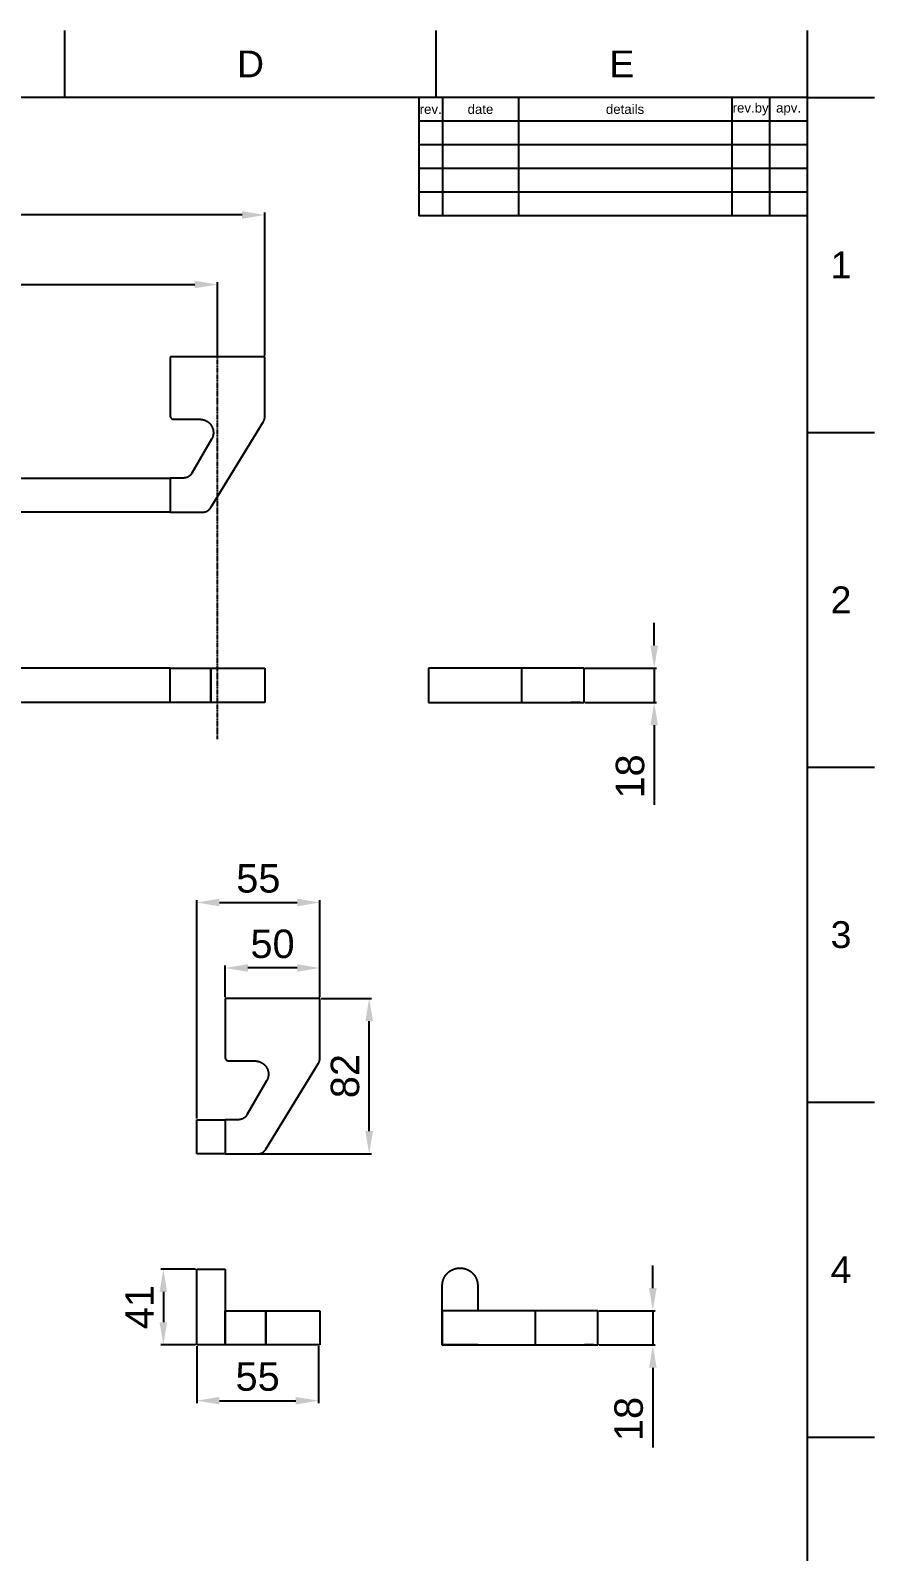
# Model space of a CAD drawing. Header units: millimetres. Extents: x 2164 to 3264, y 1200 to 2685.
# Drawn here: x 2819 to 3264, y 1882 to 2685 of the extents above; entities that cross this region are included whole.
import ezdxf

# ---------------------------------------------------------------- set-up
doc = ezdxf.new("R2010")
doc.units = ezdxf.units.MM
doc.linetypes.add('CENTER', pattern=[0.6, 0.375, -0.075, 0.075, -0.075])
for name, color, linetype in [('CEN2', 1, 'Continuous'), ('DIM2', 3, 'Continuous'), ('form22', 7, 'Continuous'), ('main', 7, 'Continuous')]:
    doc.layers.add(name, color=color, linetype=linetype)
doc.styles.add('Arial Regular', font='arial.ttf')
doc.styles.get("Standard").update_dxf_attribs({"font": 'arial.ttf'})
doc.dimstyles.new('ISO-25', dxfattribs={"dimtxt": 2.5, "dimasz": 2.5, "dimexe": 1.25, "dimexo": 0.625, "dimtad": 1, "dimtxsty": 'Standard', "dimcen": 2.5, "dimadec": 0, "dimazin": 0, "dimtfac": 1, "dimtmove": 0, "dimatfit": 3, "dimfxl": 1, "dimarcsym": 0})

# ---------------------------------------------------------------- blocks, each defined once
blk = doc.blocks.new('*D56')
at = {"layer": 'Defpoints', "color": 0, "transparency": 16777216}
for p in [(3110.91, 2348.07), (3110.91, 2330.07), (3147.91, 2330.07)]:
    blk.add_point(p, dxfattribs=at)
at = {"layer": 'DIM2', "color": 0, "lineweight": -2, "transparency": 16777216}
for p, q in [((3147.91, 2360.07), (3147.91, 2372.07)), ((3111.53, 2348.07), (3149.16, 2348.07)), ((3147.91, 2348.07), (3147.91, 2330.07)), ((3111.53, 2330.07), (3149.16, 2330.07)), ((3147.91, 2318.07), (3147.91, 2275.97))]:
    blk.add_line(p, q, dxfattribs=at)
at = {"layer": 'DIM2', "color": 0, "transparency": 16777216}
for points in [[(3145.91, 2360.07), (3149.91, 2360.07), (3147.91, 2348.07)], [(3145.91, 2318.07), (3149.91, 2318.07), (3147.91, 2330.07)]]:
    blk.add_solid(points, dxfattribs=at)
at = {"layer": 'DIM2', "color": 0, "transparency": 16777216, "insert": (3135.25, 2291.02), "char_height": 15, "attachment_point": 5, "rotation": 90}
blk.add_mtext('18', dxfattribs=at)
blk = doc.blocks.new('*D62')
at = {"layer": 'Defpoints', "color": 0, "transparency": 16777216}
for p in [(2917.57, 2550.63), (2367.57, 2512.49), (2917.57, 2512.49)]:
    blk.add_point(p, dxfattribs=at)
at = {"layer": 'DIM2', "color": 0, "lineweight": -2, "transparency": 16777216}
for p, q in [((2367.57, 2513.12), (2367.57, 2551.88)), ((2379.57, 2550.63), (2905.57, 2550.63)), ((2917.57, 2513.12), (2917.57, 2551.88))]:
    blk.add_line(p, q, dxfattribs=at)
at = {"layer": 'DIM2', "color": 0, "transparency": 16777216}
for points in [[(2379.57, 2552.63), (2379.57, 2548.63), (2367.57, 2550.63)], [(2905.57, 2552.63), (2905.57, 2548.63), (2917.57, 2550.63)]]:
    blk.add_solid(points, dxfattribs=at)
at = {"layer": 'DIM2', "color": 0, "transparency": 16777216, "insert": (2642.57, 2563.29), "char_height": 15, "attachment_point": 5}
blk.add_mtext('550', dxfattribs=at)
blk = doc.blocks.new('*D63')
at = {"layer": 'Defpoints', "color": 0, "transparency": 16777216}
for p in [(2342.57, 2587.34), (2342.57, 2512.49), (2942.57, 2512.49)]:
    blk.add_point(p, dxfattribs=at)
at = {"layer": 'DIM2', "color": 0, "lineweight": -2, "transparency": 16777216}
for p, q in [((2342.57, 2513.12), (2342.57, 2588.59)), ((2930.57, 2587.34), (2354.57, 2587.34)), ((2942.57, 2513.12), (2942.57, 2588.59))]:
    blk.add_line(p, q, dxfattribs=at)
at = {"layer": 'DIM2', "color": 0, "transparency": 16777216}
for points in [[(2354.57, 2589.34), (2354.57, 2585.34), (2342.57, 2587.34)], [(2930.57, 2589.34), (2930.57, 2585.34), (2942.57, 2587.34)]]:
    blk.add_solid(points, dxfattribs=at)
at = {"layer": 'DIM2', "color": 0, "transparency": 16777216, "insert": (2642.57, 2599.99), "char_height": 15, "attachment_point": 5}
blk.add_mtext('600', dxfattribs=at)
blk = doc.blocks.new('*D65')
at = {"layer": 'Defpoints', "color": 0, "transparency": 16777216}
for p in [(2921.62, 2189.93), (2921.62, 2173.87), (2971.62, 2173.87)]:
    blk.add_point(p, dxfattribs=at)
at = {"layer": 'DIM2', "color": 0, "lineweight": -2, "transparency": 16777216}
for p, q in [((2921.62, 2174.49), (2921.62, 2191.18)), ((2959.62, 2189.93), (2933.62, 2189.93)), ((2971.62, 2174.49), (2971.62, 2191.18))]:
    blk.add_line(p, q, dxfattribs=at)
at = {"layer": 'DIM2', "color": 0, "transparency": 16777216}
for points in [[(2933.62, 2191.93), (2933.62, 2187.93), (2921.62, 2189.93)], [(2959.62, 2191.93), (2959.62, 2187.93), (2971.62, 2189.93)]]:
    blk.add_solid(points, dxfattribs=at)
at = {"layer": 'DIM2', "color": 0, "transparency": 16777216, "insert": (2946.62, 2202.58), "char_height": 15, "attachment_point": 5}
blk.add_mtext('50', dxfattribs=at)
blk = doc.blocks.new('*D66')
at = {"layer": 'Defpoints', "color": 0, "transparency": 16777216}
for p in [(2971.62, 2224.49), (2971.62, 2173.87), (2906.62, 2109.87)]:
    blk.add_point(p, dxfattribs=at)
at = {"layer": 'DIM2', "color": 0, "lineweight": -2, "transparency": 16777216}
for p, q in [((2906.62, 2110.49), (2906.62, 2225.74)), ((2918.62, 2224.49), (2959.62, 2224.49)), ((2971.62, 2174.49), (2971.62, 2225.74))]:
    blk.add_line(p, q, dxfattribs=at)
at = {"layer": 'DIM2', "color": 0, "transparency": 16777216}
for points in [[(2918.62, 2226.49), (2918.62, 2222.49), (2906.62, 2224.49)], [(2959.62, 2226.49), (2959.62, 2222.49), (2971.62, 2224.49)]]:
    blk.add_solid(points, dxfattribs=at)
at = {"layer": 'DIM2', "color": 0, "transparency": 16777216, "insert": (2939.12, 2237.12), "char_height": 15, "attachment_point": 5}
blk.add_mtext('55', dxfattribs=at)
blk = doc.blocks.new('*D67')
at = {"layer": 'Defpoints', "color": 0, "transparency": 16777216}
for p in [(2971.62, 2173.87), (2997.57, 2173.87), (2938.82, 2091.87)]:
    blk.add_point(p, dxfattribs=at)
at = {"layer": 'DIM2', "color": 0, "lineweight": -2, "transparency": 16777216}
for p, q in [((2972.24, 2173.87), (2998.82, 2173.87)), ((2997.57, 2103.87), (2997.57, 2161.87)), ((2939.44, 2091.87), (2998.82, 2091.87))]:
    blk.add_line(p, q, dxfattribs=at)
at = {"layer": 'DIM2', "color": 0, "transparency": 16777216}
for points in [[(2995.57, 2161.87), (2999.57, 2161.87), (2997.57, 2173.87)], [(2995.57, 2103.87), (2999.57, 2103.87), (2997.57, 2091.87)]]:
    blk.add_solid(points, dxfattribs=at)
at = {"layer": 'DIM2', "color": 0, "transparency": 16777216, "insert": (2984.91, 2132.87), "char_height": 15, "attachment_point": 5, "rotation": 90}
blk.add_mtext('82', dxfattribs=at)
blk = doc.blocks.new('*D68')
at = {"layer": 'Defpoints', "color": 0, "transparency": 16777216}
for p in [(2906.62, 2030.99), (2889.02, 1990.99), (2906.62, 1990.99)]:
    blk.add_point(p, dxfattribs=at)
at = {"layer": 'DIM2', "color": 0, "lineweight": -2, "transparency": 16777216}
for p, q in [((2905.99, 2030.99), (2887.77, 2030.99)), ((2889.02, 2018.99), (2889.02, 2002.99)), ((2905.99, 1990.99), (2887.77, 1990.99))]:
    blk.add_line(p, q, dxfattribs=at)
at = {"layer": 'DIM2', "color": 0, "transparency": 16777216}
for points in [[(2887.02, 2018.99), (2891.02, 2018.99), (2889.02, 2030.99)], [(2887.02, 2002.99), (2891.02, 2002.99), (2889.02, 1990.99)]]:
    blk.add_solid(points, dxfattribs=at)
at = {"layer": 'DIM2', "color": 0, "transparency": 16777216, "insert": (2876.49, 2010.99), "char_height": 15, "attachment_point": 5, "rotation": 90}
blk.add_mtext('41', dxfattribs=at)
blk = doc.blocks.new('*D69')
at = {"layer": 'Defpoints', "color": 0, "transparency": 16777216}
for p in [(2906.62, 1990.99), (2970.88, 1990.99), (2970.88, 1961.58)]:
    blk.add_point(p, dxfattribs=at)
at = {"layer": 'DIM2', "color": 0, "lineweight": -2, "transparency": 16777216}
for p, q in [((2906.62, 1990.37), (2906.62, 1960.33)), ((2970.88, 1990.37), (2970.88, 1960.33)), ((2918.62, 1961.58), (2958.88, 1961.58))]:
    blk.add_line(p, q, dxfattribs=at)
at = {"layer": 'DIM2', "color": 0, "transparency": 16777216}
for points in [[(2918.62, 1963.58), (2918.62, 1959.58), (2906.62, 1961.58)], [(2958.88, 1963.58), (2958.88, 1959.58), (2970.88, 1961.58)]]:
    blk.add_solid(points, dxfattribs=at)
at = {"layer": 'DIM2', "color": 0, "transparency": 16777216, "insert": (2938.75, 1974.21), "char_height": 15, "attachment_point": 5}
blk.add_mtext('55', dxfattribs=at)
blk = doc.blocks.new('*D70')
at = {"layer": 'Defpoints', "color": 0, "transparency": 16777216}
for p in [(3118.14, 2008.97), (3118.14, 1990.97), (3147.18, 1990.97)]:
    blk.add_point(p, dxfattribs=at)
at = {"layer": 'DIM2', "color": 0, "lineweight": -2, "transparency": 16777216}
for p, q in [((3147.18, 2020.97), (3147.18, 2032.97)), ((3118.77, 2008.97), (3148.43, 2008.97)), ((3147.18, 2008.97), (3147.18, 1990.97)), ((3118.77, 1990.97), (3148.43, 1990.97)), ((3147.18, 1978.97), (3147.18, 1936.87))]:
    blk.add_line(p, q, dxfattribs=at)
at = {"layer": 'DIM2', "color": 0, "transparency": 16777216}
for points in [[(3145.18, 2020.97), (3149.18, 2020.97), (3147.18, 2008.97)], [(3145.18, 1978.97), (3149.18, 1978.97), (3147.18, 1990.97)]]:
    blk.add_solid(points, dxfattribs=at)
at = {"layer": 'DIM2', "color": 0, "transparency": 16777216, "insert": (3134.52, 1951.92), "char_height": 15, "attachment_point": 5, "rotation": 90}
blk.add_mtext('18', dxfattribs=at)

msp = doc.modelspace()

# ---------------------------------------------------------------- linework, layer by layer
at = {"layer": 'CEN2', "linetype": 'CENTER'}
msp.add_line((2917.57, 2310.76), (2917.57, 2520.14), dxfattribs=at)
at = {"layer": 'form22'}
for p, q in [((2837.06, 2649.37), (2837.06, 2684.72)), ((3032.92, 2649.37), (3032.92, 2684.72)), ((3228.78, 2649.37), (3228.78, 2684.72)), ((3228.78, 2649.37), (2249.48, 2649.37)), ((3023.78, 2649.37), (3023.78, 2586.87)), ((3036.28, 2649.37), (3036.28, 2586.87)), ((3076.28, 2649.37), (3076.28, 2586.87)), ((3188.78, 2649.37), (3188.78, 2586.87)), ((3208.78, 2649.37), (3208.78, 2586.87)), ((3228.78, 1235.22), (3228.78, 2649.37)), ((3228.78, 2649.37), (3264.13, 2649.37)), ((3228.78, 2636.87), (3023.78, 2636.87)), ((3228.78, 2624.37), (3023.78, 2624.37)), ((3228.78, 2611.87), (3023.78, 2611.87)), ((3228.78, 2599.37), (3023.78, 2599.37)), ((3228.78, 2586.87), (3023.78, 2586.87)), ((3228.78, 2472.6), (3264.13, 2472.6)), ((3228.78, 2295.83), (3264.13, 2295.83)), ((3228.78, 2119.06), (3264.13, 2119.06)), ((3228.78, 1942.29), (3264.13, 1942.29))]:
    msp.add_line(p, q, dxfattribs=at)
at = {"layer": 'main'}
for p, q in [((2942.57, 2512.49), (2892.57, 2512.49)), ((2892.57, 2512.49), (2892.57, 2481.49)), ((2942.57, 2480.9), (2942.57, 2512.49)), ((2892.57, 2481.49), (2892.57, 2481.42)), ((2892.57, 2481.42), (2892.57, 2481.35)), ((2892.57, 2481.35), (2892.58, 2481.28)), ((2892.58, 2481.28), (2892.59, 2481.21)), ((2892.59, 2481.21), (2892.6, 2481.14)), ((2892.6, 2481.14), (2892.61, 2481.08)), ((2892.61, 2481.08), (2892.63, 2481.01)), ((2892.63, 2481.01), (2892.64, 2480.94)), ((2892.64, 2480.94), (2892.66, 2480.87)), ((2892.66, 2480.87), (2892.69, 2480.81)), ((2892.69, 2480.81), (2892.71, 2480.74)), ((2892.71, 2480.74), (2892.74, 2480.68)), ((2892.74, 2480.68), (2892.77, 2480.61)), ((2892.77, 2480.61), (2892.8, 2480.55)), ((2942.55, 2480.56), (2942.56, 2480.73)), ((2942.56, 2480.73), (2942.57, 2480.9)), ((2892.8, 2480.55), (2892.83, 2480.49)), ((2892.83, 2480.49), (2892.87, 2480.43)), ((2892.87, 2480.43), (2892.91, 2480.37)), ((2892.91, 2480.37), (2892.95, 2480.32)), ((2892.95, 2480.32), (2892.99, 2480.26)), ((2892.99, 2480.26), (2893.03, 2480.21)), ((2893.03, 2480.21), (2893.08, 2480.15)), ((2893.08, 2480.15), (2893.13, 2480.1)), ((2893.13, 2480.1), (2893.18, 2480.05)), ((2893.18, 2480.05), (2893.23, 2480)), ((2893.23, 2480), (2893.28, 2479.96)), ((2893.28, 2479.96), (2893.34, 2479.91)), ((2893.34, 2479.91), (2893.39, 2479.87)), ((2893.39, 2479.87), (2893.45, 2479.83)), ((2893.45, 2479.83), (2893.51, 2479.79)), ((2893.51, 2479.79), (2893.57, 2479.76)), ((2893.57, 2479.76), (2893.63, 2479.73)), ((2893.63, 2479.73), (2893.69, 2479.69)), ((2893.69, 2479.69), (2893.75, 2479.66)), ((2893.75, 2479.66), (2893.82, 2479.64)), ((2893.82, 2479.64), (2893.88, 2479.61)), ((2893.88, 2479.61), (2893.95, 2479.59)), ((2893.95, 2479.59), (2894.02, 2479.57)), ((2894.02, 2479.57), (2894.08, 2479.55)), ((2894.08, 2479.55), (2894.15, 2479.53)), ((2894.15, 2479.53), (2894.22, 2479.52)), ((2894.22, 2479.52), (2894.29, 2479.51)), ((2894.29, 2479.51), (2894.36, 2479.5)), ((2894.36, 2479.5), (2894.43, 2479.5)), ((2894.43, 2479.5), (2894.5, 2479.49)), ((2894.5, 2479.49), (2894.57, 2479.49)), ((2894.57, 2479.49), (2908.41, 2479.49)), ((2908.41, 2479.49), (2908.65, 2479.49)), ((2908.65, 2479.49), (2908.89, 2479.47)), ((2908.89, 2479.47), (2909.13, 2479.45)), ((2909.13, 2479.45), (2909.37, 2479.42)), ((2909.37, 2479.42), (2909.6, 2479.39)), ((2909.6, 2479.39), (2909.84, 2479.34)), ((2909.84, 2479.34), (2910.08, 2479.29)), ((2910.08, 2479.29), (2910.31, 2479.23)), ((2910.31, 2479.23), (2910.54, 2479.16)), ((2910.54, 2479.16), (2910.77, 2479.08)), ((2910.77, 2479.08), (2910.99, 2479)), ((2910.99, 2479), (2911.21, 2478.9)), ((2911.21, 2478.9), (2911.43, 2478.8)), ((2911.43, 2478.8), (2911.65, 2478.7)), ((2911.65, 2478.7), (2911.86, 2478.58)), ((2911.86, 2478.58), (2912.07, 2478.46)), ((2912.07, 2478.46), (2912.27, 2478.33)), ((2912.27, 2478.33), (2912.47, 2478.19)), ((2912.47, 2478.19), (2912.66, 2478.05)), ((2912.66, 2478.05), (2912.85, 2477.9)), ((2912.85, 2477.9), (2913.03, 2477.74)), ((2913.03, 2477.74), (2913.21, 2477.58)), ((2913.21, 2477.58), (2913.38, 2477.41)), ((2913.38, 2477.41), (2913.55, 2477.24)), ((2913.55, 2477.24), (2913.71, 2477.06)), ((2913.71, 2477.06), (2913.86, 2476.88)), ((2913.86, 2476.88), (2914.01, 2476.69)), ((2914.01, 2476.69), (2914.15, 2476.49)), ((2914.03, 2432.88), (2941.83, 2478.29)), ((2914.15, 2476.49), (2914.29, 2476.29)), ((2914.29, 2476.29), (2914.41, 2476.09)), ((2914.41, 2476.09), (2914.53, 2475.88)), ((2914.53, 2475.88), (2914.65, 2475.67)), ((2914.65, 2475.67), (2914.75, 2475.45)), ((2914.75, 2475.45), (2914.85, 2475.23)), ((2914.85, 2475.23), (2914.94, 2475.01)), ((2914.94, 2475.01), (2915.02, 2474.78)), ((2915.02, 2474.78), (2915.1, 2474.55)), ((2915.1, 2474.55), (2915.16, 2474.32)), ((2915.16, 2474.32), (2915.22, 2474.09)), ((2915.22, 2474.09), (2915.27, 2473.85)), ((2915.27, 2473.85), (2915.32, 2473.62)), ((2915.32, 2473.62), (2915.35, 2473.38)), ((2915.35, 2473.38), (2915.38, 2473.14)), ((2915.38, 2473.14), (2915.4, 2472.9)), ((2915.4, 2472.9), (2915.41, 2472.66)), ((2915.41, 2472.66), (2915.41, 2472.42)), ((2941.83, 2478.29), (2941.92, 2478.44)), ((2941.92, 2478.44), (2942, 2478.59)), ((2942, 2478.59), (2942.08, 2478.74)), ((2942.08, 2478.74), (2942.15, 2478.9)), ((2942.15, 2478.9), (2942.21, 2479.06)), ((2942.21, 2479.06), (2942.27, 2479.22)), ((2942.27, 2479.22), (2942.33, 2479.38)), ((2942.33, 2479.38), (2942.38, 2479.54)), ((2942.38, 2479.54), (2942.42, 2479.71)), ((2942.42, 2479.71), (2942.46, 2479.88)), ((2942.46, 2479.88), (2942.49, 2480.05)), ((2942.49, 2480.05), (2942.52, 2480.22)), ((2942.52, 2480.22), (2942.54, 2480.39)), ((2942.54, 2480.39), (2942.55, 2480.56)), ((2914.46, 2468.98), (2904.01, 2450.98)), ((2914.58, 2469.19), (2914.46, 2468.98)), ((2914.69, 2469.4), (2914.58, 2469.19)), ((2914.79, 2469.62), (2914.69, 2469.4)), ((2914.89, 2469.84), (2914.79, 2469.62)), ((2914.97, 2470.06), (2914.89, 2469.84)), ((2915.05, 2470.29), (2914.97, 2470.06)), ((2915.12, 2470.52), (2915.05, 2470.29)), ((2915.19, 2470.75), (2915.12, 2470.52)), ((2915.24, 2470.99), (2915.19, 2470.75)), ((2915.29, 2471.22), (2915.24, 2470.99)), ((2915.33, 2471.46), (2915.29, 2471.22)), ((2915.36, 2471.7), (2915.33, 2471.46)), ((2915.39, 2471.94), (2915.36, 2471.7)), ((2915.4, 2472.18), (2915.39, 2471.94)), ((2915.41, 2472.42), (2915.4, 2472.18)), ((2392.57, 2448.49), (2892.57, 2448.49)), ((2892.57, 2448.49), (2892.57, 2430.49)), ((2899.69, 2448.49), (2892.57, 2448.49)), ((2892.57, 2448.49), (2892.57, 2430.49)), ((2899.86, 2448.49), (2899.69, 2448.49)), ((2900.04, 2448.5), (2899.86, 2448.49)), ((2900.21, 2448.52), (2900.04, 2448.5)), ((2900.38, 2448.54), (2900.21, 2448.52)), ((2900.55, 2448.57), (2900.38, 2448.54)), ((2900.73, 2448.6), (2900.55, 2448.57)), ((2900.89, 2448.64), (2900.73, 2448.6)), ((2901.06, 2448.68), (2900.89, 2448.64)), ((2901.23, 2448.73), (2901.06, 2448.68)), ((2901.39, 2448.79), (2901.23, 2448.73)), ((2901.56, 2448.85), (2901.39, 2448.79)), ((2901.72, 2448.92), (2901.56, 2448.85)), ((2901.87, 2448.99), (2901.72, 2448.92)), ((2902.03, 2449.07), (2901.87, 2448.99)), ((2902.18, 2449.16), (2902.03, 2449.07)), ((2902.33, 2449.25), (2902.18, 2449.16)), ((2902.48, 2449.34), (2902.33, 2449.25)), ((2902.62, 2449.44), (2902.48, 2449.34)), ((2902.76, 2449.55), (2902.62, 2449.44)), ((2902.9, 2449.66), (2902.76, 2449.55)), ((2903.03, 2449.77), (2902.9, 2449.66)), ((2903.15, 2449.89), (2903.03, 2449.77)), ((2903.28, 2450.01), (2903.15, 2449.89)), ((2903.4, 2450.14), (2903.28, 2450.01)), ((2903.51, 2450.27), (2903.4, 2450.14)), ((2903.62, 2450.4), (2903.51, 2450.27)), ((2903.73, 2450.54), (2903.62, 2450.4)), ((2903.83, 2450.69), (2903.73, 2450.54)), ((2903.92, 2450.83), (2903.83, 2450.69)), ((2904.01, 2450.98), (2903.92, 2450.83)), ((2913.64, 2432.33), (2913.74, 2432.46)), ((2913.74, 2432.46), (2913.84, 2432.6)), ((2913.84, 2432.6), (2913.94, 2432.74)), ((2913.94, 2432.74), (2914.03, 2432.88)), ((2892.57, 2430.49), (2392.57, 2430.49)), ((2892.57, 2430.49), (2909.76, 2430.49)), ((2909.76, 2430.49), (2909.94, 2430.49)), ((2909.94, 2430.49), (2910.11, 2430.5)), ((2910.11, 2430.5), (2910.27, 2430.52)), ((2910.27, 2430.52), (2910.44, 2430.54)), ((2910.44, 2430.54), (2910.61, 2430.56)), ((2910.61, 2430.56), (2910.78, 2430.59)), ((2910.78, 2430.59), (2910.95, 2430.63)), ((2910.95, 2430.63), (2911.11, 2430.68)), ((2911.11, 2430.68), (2911.27, 2430.72)), ((2911.27, 2430.72), (2911.43, 2430.78)), ((2911.43, 2430.78), (2911.59, 2430.84)), ((2911.59, 2430.84), (2911.75, 2430.9)), ((2911.75, 2430.9), (2911.91, 2430.97)), ((2911.91, 2430.97), (2912.06, 2431.05)), ((2912.06, 2431.05), (2912.21, 2431.13)), ((2912.21, 2431.13), (2912.36, 2431.21)), ((2912.36, 2431.21), (2912.5, 2431.31)), ((2912.5, 2431.31), (2912.64, 2431.4)), ((2912.64, 2431.4), (2912.78, 2431.5)), ((2912.78, 2431.5), (2912.91, 2431.61)), ((2912.91, 2431.61), (2913.04, 2431.72)), ((2913.04, 2431.72), (2913.17, 2431.83)), ((2913.17, 2431.83), (2913.29, 2431.95)), ((2913.29, 2431.95), (2913.41, 2432.07)), ((2913.41, 2432.07), (2913.53, 2432.2)), ((2913.53, 2432.2), (2913.64, 2432.33)), ((2892.57, 2348.09), (2392.57, 2348.09)), ((2892.57, 2348.09), (2892.57, 2348.38)), ((2892.57, 2348.09), (2909.76, 2348.09)), ((2892.57, 2330.09), (2892.57, 2348.09)), ((2892.57, 2331.04), (2892.57, 2348.09)), ((2909.76, 2348.09), (2914.03, 2348.09)), ((2914.03, 2348.09), (2941.83, 2348.09)), ((2914.03, 2330.09), (2914.03, 2348.09)), ((2914.03, 2348.09), (2914.03, 2330.09)), ((2941.83, 2348.09), (2942.57, 2348.09)), ((2942.57, 2348.09), (2942.57, 2330.09)), ((3103.91, 2348.09), (3028.91, 2348.09)), ((3028.91, 2348.09), (3028.91, 2330.07)), ((3077.91, 2348.07), (3077.91, 2330.07)), ((3108.91, 2348.09), (3103.91, 2348.09)), ((3110.91, 2348.07), (3108.91, 2348.09)), ((3110.91, 2330.07), (3110.91, 2348.07)), ((2892.57, 2330.09), (2392.57, 2330.09)), ((2909.76, 2330.09), (2892.57, 2330.09)), ((2914.03, 2330.09), (2909.76, 2330.09)), ((2941.83, 2330.09), (2914.03, 2330.09)), ((2942.57, 2330.09), (2941.83, 2330.09)), ((3028.91, 2330.07), (3103.91, 2330.07)), ((3108.91, 2330.07), (3103.91, 2330.07)), ((3103.91, 2330.07), (3108.52, 2330.07)), ((3108.52, 2330.07), (3110.91, 2330.07)), ((2971.62, 2173.87), (2921.62, 2173.87)), ((2921.62, 2173.87), (2921.62, 2142.87)), ((2971.62, 2142.27), (2971.62, 2173.87)), ((2921.62, 2142.87), (2921.62, 2142.8)), ((2921.62, 2142.8), (2921.62, 2142.73)), ((2921.62, 2142.73), (2921.63, 2142.66)), ((2921.63, 2142.66), (2921.64, 2142.59)), ((2921.64, 2142.59), (2921.65, 2142.52)), ((2921.65, 2142.52), (2921.66, 2142.45)), ((2921.66, 2142.45), (2921.68, 2142.38)), ((2921.68, 2142.38), (2921.69, 2142.31)), ((2921.69, 2142.31), (2921.71, 2142.25)), ((2921.71, 2142.25), (2921.74, 2142.18)), ((2921.74, 2142.18), (2921.76, 2142.12)), ((2921.76, 2142.12), (2921.79, 2142.05)), ((2921.79, 2142.05), (2921.82, 2141.99)), ((2921.82, 2141.99), (2921.85, 2141.93)), ((2921.85, 2141.93), (2921.88, 2141.87)), ((2921.88, 2141.87), (2921.92, 2141.81)), ((2921.92, 2141.81), (2921.96, 2141.75)), ((2921.96, 2141.75), (2922, 2141.69)), ((2922, 2141.69), (2922.04, 2141.63)), ((2922.04, 2141.63), (2922.08, 2141.58)), ((2922.08, 2141.58), (2922.13, 2141.53)), ((2922.13, 2141.53), (2922.18, 2141.48)), ((2922.18, 2141.48), (2922.23, 2141.43)), ((2922.23, 2141.43), (2922.28, 2141.38)), ((2922.28, 2141.38), (2922.33, 2141.33)), ((2922.33, 2141.33), (2922.39, 2141.29)), ((2922.39, 2141.29), (2922.44, 2141.25)), ((2922.44, 2141.25), (2922.5, 2141.21)), ((2922.5, 2141.21), (2922.56, 2141.17)), ((2922.56, 2141.17), (2922.62, 2141.13)), ((2922.62, 2141.13), (2922.68, 2141.1)), ((2922.68, 2141.1), (2922.74, 2141.07)), ((2922.74, 2141.07), (2922.8, 2141.04)), ((2922.8, 2141.04), (2922.87, 2141.01)), ((2922.87, 2141.01), (2922.93, 2140.99)), ((2922.93, 2140.99), (2923, 2140.96)), ((2923, 2140.96), (2923.07, 2140.94)), ((2923.07, 2140.94), (2923.13, 2140.92)), ((2923.13, 2140.92), (2923.2, 2140.91)), ((2923.2, 2140.91), (2923.27, 2140.9)), ((2923.27, 2140.9), (2923.34, 2140.88)), ((2923.34, 2140.88), (2923.41, 2140.88)), ((2923.41, 2140.88), (2923.48, 2140.87)), ((2923.48, 2140.87), (2923.55, 2140.87)), ((2923.55, 2140.87), (2923.62, 2140.87)), ((2923.62, 2140.87), (2937.46, 2140.87)), ((2937.46, 2140.87), (2937.7, 2140.86)), ((2937.7, 2140.86), (2937.94, 2140.85)), ((2937.94, 2140.85), (2938.18, 2140.83)), ((2938.18, 2140.83), (2938.42, 2140.8)), ((2938.42, 2140.8), (2938.65, 2140.76)), ((2938.65, 2140.76), (2938.89, 2140.72)), ((2938.89, 2140.72), (2939.13, 2140.66)), ((2939.13, 2140.66), (2939.36, 2140.6)), ((2939.36, 2140.6), (2939.59, 2140.53)), ((2939.59, 2140.53), (2939.82, 2140.46)), ((2939.82, 2140.46), (2940.04, 2140.37)), ((2940.04, 2140.37), (2940.26, 2140.28)), ((2940.26, 2140.28), (2940.48, 2140.18)), ((2940.48, 2140.18), (2940.7, 2140.07)), ((2940.7, 2140.07), (2940.91, 2139.95)), ((2940.91, 2139.95), (2941.12, 2139.83)), ((2941.12, 2139.83), (2941.32, 2139.7)), ((2941.32, 2139.7), (2941.52, 2139.57)), ((2941.52, 2139.57), (2941.71, 2139.42)), ((2941.71, 2139.42), (2941.9, 2139.27)), ((2941.9, 2139.27), (2942.08, 2139.12)), ((2942.08, 2139.12), (2942.26, 2138.96)), ((2942.26, 2138.96), (2942.43, 2138.79)), ((2942.43, 2138.79), (2942.6, 2138.61)), ((2942.6, 2138.61), (2942.76, 2138.44)), ((2942.76, 2138.44), (2942.91, 2138.25)), ((2942.91, 2138.25), (2943.06, 2138.06)), ((2943.06, 2138.06), (2943.2, 2137.87)), ((2943.08, 2094.25), (2970.88, 2139.66)), ((2943.2, 2137.87), (2943.34, 2137.67)), ((2943.34, 2137.67), (2943.46, 2137.46)), ((2943.46, 2137.46), (2943.58, 2137.25)), ((2943.58, 2137.25), (2943.7, 2137.04)), ((2943.7, 2137.04), (2943.8, 2136.82)), ((2943.8, 2136.82), (2943.9, 2136.6)), ((2943.9, 2136.6), (2943.99, 2136.38)), ((2943.99, 2136.38), (2944.07, 2136.16)), ((2944.07, 2136.16), (2944.15, 2135.93)), ((2944.15, 2135.93), (2944.21, 2135.7)), ((2944.21, 2135.7), (2944.27, 2135.46)), ((2944.27, 2135.46), (2944.32, 2135.23)), ((2970.88, 2139.66), (2970.97, 2139.81)), ((2970.97, 2139.81), (2971.05, 2139.96)), ((2971.05, 2139.96), (2971.13, 2140.12)), ((2971.13, 2140.12), (2971.2, 2140.27)), ((2971.2, 2140.27), (2971.26, 2140.43)), ((2971.26, 2140.43), (2971.32, 2140.59)), ((2971.32, 2140.59), (2971.38, 2140.75)), ((2971.38, 2140.75), (2971.43, 2140.92)), ((2971.43, 2140.92), (2971.47, 2141.08)), ((2971.47, 2141.08), (2971.51, 2141.25)), ((2971.51, 2141.25), (2971.54, 2141.42)), ((2971.54, 2141.42), (2971.57, 2141.59)), ((2971.57, 2141.59), (2971.59, 2141.76)), ((2971.59, 2141.76), (2971.6, 2141.93)), ((2971.6, 2141.93), (2971.61, 2142.1)), ((2971.61, 2142.1), (2971.62, 2142.27)), ((2943.51, 2130.35), (2933.06, 2112.35)), ((2943.63, 2130.56), (2943.51, 2130.35)), ((2943.74, 2130.77), (2943.63, 2130.56)), ((2943.84, 2130.99), (2943.74, 2130.77)), ((2943.94, 2131.21), (2943.84, 2130.99)), ((2944.02, 2131.44), (2943.94, 2131.21)), ((2944.1, 2131.66), (2944.02, 2131.44)), ((2944.17, 2131.89), (2944.1, 2131.66)), ((2944.24, 2132.13), (2944.17, 2131.89)), ((2944.29, 2132.36), (2944.24, 2132.13)), ((2944.34, 2132.6), (2944.29, 2132.36)), ((2944.32, 2135.23), (2944.37, 2134.99)), ((2944.38, 2132.83), (2944.34, 2132.6)), ((2944.37, 2134.99), (2944.4, 2134.75)), ((2944.41, 2133.07), (2944.38, 2132.83)), ((2944.4, 2134.75), (2944.43, 2134.51)), ((2944.44, 2133.31), (2944.41, 2133.07)), ((2944.43, 2134.51), (2944.45, 2134.27)), ((2944.45, 2133.55), (2944.44, 2133.31)), ((2944.45, 2134.27), (2944.46, 2134.03)), ((2944.46, 2133.79), (2944.45, 2133.55)), ((2944.46, 2134.03), (2944.46, 2133.79)), ((2932.33, 2111.38), (2932.2, 2111.26)), ((2932.45, 2111.51), (2932.33, 2111.38)), ((2932.56, 2111.64), (2932.45, 2111.51)), ((2932.67, 2111.78), (2932.56, 2111.64)), ((2932.78, 2111.92), (2932.67, 2111.78)), ((2932.88, 2112.06), (2932.78, 2111.92)), ((2932.97, 2112.21), (2932.88, 2112.06)), ((2933.06, 2112.35), (2932.97, 2112.21)), ((2906.62, 2091.87), (2906.62, 2109.87)), ((2906.62, 2109.87), (2921.62, 2109.87)), ((2928.74, 2109.87), (2921.62, 2109.87)), ((2921.62, 2109.87), (2921.62, 2091.87)), ((2921.62, 2109.87), (2921.62, 2091.87)), ((2928.91, 2109.87), (2928.74, 2109.87)), ((2929.09, 2109.88), (2928.91, 2109.87)), ((2929.26, 2109.89), (2929.09, 2109.88)), ((2929.43, 2109.91), (2929.26, 2109.89)), ((2929.6, 2109.94), (2929.43, 2109.91)), ((2929.78, 2109.97), (2929.6, 2109.94)), ((2929.94, 2110.01), (2929.78, 2109.97)), ((2930.11, 2110.06), (2929.94, 2110.01)), ((2930.28, 2110.11), (2930.11, 2110.06)), ((2930.44, 2110.17), (2930.28, 2110.11)), ((2930.61, 2110.23), (2930.44, 2110.17)), ((2930.77, 2110.3), (2930.61, 2110.23)), ((2930.93, 2110.37), (2930.77, 2110.3)), ((2931.08, 2110.45), (2930.93, 2110.37)), ((2931.23, 2110.53), (2931.08, 2110.45)), ((2931.38, 2110.62), (2931.23, 2110.53)), ((2931.53, 2110.72), (2931.38, 2110.62)), ((2931.67, 2110.82), (2931.53, 2110.72)), ((2931.81, 2110.92), (2931.67, 2110.82)), ((2931.95, 2111.03), (2931.81, 2110.92)), ((2932.08, 2111.14), (2931.95, 2111.03)), ((2932.2, 2111.26), (2932.08, 2111.14)), ((2921.62, 2091.87), (2906.62, 2091.87)), ((2921.62, 2091.87), (2938.82, 2091.87)), ((2938.82, 2091.87), (2938.99, 2091.87)), ((2938.99, 2091.87), (2939.16, 2091.88)), ((2939.16, 2091.88), (2939.33, 2091.89)), ((2939.33, 2091.89), (2939.49, 2091.91)), ((2939.49, 2091.91), (2939.66, 2091.94)), ((2939.66, 2091.94), (2939.83, 2091.97)), ((2939.83, 2091.97), (2940, 2092.01)), ((2940, 2092.01), (2940.16, 2092.05)), ((2940.16, 2092.05), (2940.32, 2092.1)), ((2940.32, 2092.1), (2940.48, 2092.15)), ((2940.48, 2092.15), (2940.64, 2092.21)), ((2940.64, 2092.21), (2940.8, 2092.28)), ((2940.8, 2092.28), (2940.96, 2092.35)), ((2940.96, 2092.35), (2941.11, 2092.42)), ((2941.11, 2092.42), (2941.26, 2092.5)), ((2941.26, 2092.5), (2941.41, 2092.59)), ((2941.41, 2092.59), (2941.55, 2092.68)), ((2941.55, 2092.68), (2941.69, 2092.77)), ((2941.69, 2092.77), (2941.83, 2092.88)), ((2941.83, 2092.88), (2941.96, 2092.98)), ((2941.96, 2092.98), (2942.09, 2093.09)), ((2942.09, 2093.09), (2942.22, 2093.2)), ((2942.22, 2093.2), (2942.34, 2093.32)), ((2942.34, 2093.32), (2942.46, 2093.44)), ((2942.46, 2093.44), (2942.58, 2093.57)), ((2942.58, 2093.57), (2942.69, 2093.7)), ((2942.69, 2093.7), (2942.79, 2093.83)), ((2942.79, 2093.83), (2942.89, 2093.97)), ((2942.89, 2093.97), (2942.99, 2094.11)), ((2942.99, 2094.11), (2943.08, 2094.25)), ((3042.05, 2030.95), (3042.26, 2031.03)), ((3042.26, 2031.03), (3042.48, 2031.11)), ((3042.48, 2031.11), (3042.7, 2031.18)), ((3042.7, 2031.18), (3042.92, 2031.24)), ((3042.92, 2031.24), (3043.13, 2031.3)), ((3043.13, 2031.3), (3043.35, 2031.36)), ((3043.35, 2031.36), (3043.57, 2031.41)), ((3043.57, 2031.41), (3043.79, 2031.45)), ((3043.79, 2031.45), (3044, 2031.49)), ((3044, 2031.49), (3044.22, 2031.52)), ((3044.22, 2031.52), (3044.43, 2031.54)), ((3044.43, 2031.54), (3044.65, 2031.57)), ((3044.65, 2031.57), (3044.86, 2031.58)), ((3044.86, 2031.58), (3045.07, 2031.59)), ((3045.07, 2031.59), (3045.28, 2031.6)), ((3045.28, 2031.6), (3045.49, 2031.6)), ((3045.49, 2031.6), (3045.69, 2031.6)), ((3045.69, 2031.6), (3045.9, 2031.59)), ((3045.9, 2031.59), (3046.11, 2031.58)), ((3046.11, 2031.58), (3046.33, 2031.57)), ((3046.33, 2031.57), (3046.54, 2031.54)), ((3046.54, 2031.54), (3046.75, 2031.52)), ((3046.75, 2031.52), (3046.97, 2031.49)), ((3046.97, 2031.49), (3047.19, 2031.45)), ((3047.19, 2031.45), (3047.4, 2031.41)), ((3047.4, 2031.41), (3047.62, 2031.36)), ((3047.62, 2031.36), (3047.84, 2031.3)), ((3047.84, 2031.3), (3048.06, 2031.24)), ((3048.06, 2031.24), (3048.28, 2031.18)), ((3048.28, 2031.18), (3048.49, 2031.11)), ((3048.49, 2031.11), (3048.71, 2031.03)), ((3048.71, 2031.03), (3048.93, 2030.95)), ((2906.62, 2021.65), (2906.62, 2030.99)), ((2906.62, 2030.99), (2921.62, 2030.99)), ((2921.62, 2030.99), (2921.62, 2021.65)), ((3036.16, 2022.92), (3036.18, 2023.13)), ((3036.18, 2023.13), (3036.2, 2023.35)), ((3036.2, 2023.35), (3036.23, 2023.56)), ((3036.23, 2023.56), (3036.26, 2023.78)), ((3036.26, 2023.78), (3036.3, 2023.99)), ((3036.3, 2023.99), (3036.34, 2024.21)), ((3036.34, 2024.21), (3036.39, 2024.42)), ((3036.39, 2024.42), (3036.44, 2024.64)), ((3036.44, 2024.64), (3036.5, 2024.86)), ((3036.5, 2024.86), (3036.57, 2025.08)), ((3036.57, 2025.08), (3036.64, 2025.29)), ((3036.64, 2025.29), (3036.72, 2025.51)), ((3036.72, 2025.51), (3036.8, 2025.72)), ((3036.8, 2025.72), (3036.89, 2025.94)), ((3036.89, 2025.94), (3036.98, 2026.15)), ((3036.98, 2026.15), (3037.08, 2026.36)), ((3037.08, 2026.36), (3037.19, 2026.57)), ((3037.19, 2026.57), (3037.3, 2026.78)), ((3037.3, 2026.78), (3037.41, 2026.99)), ((3037.41, 2026.99), (3037.54, 2027.19)), ((3037.54, 2027.19), (3037.67, 2027.39)), ((3037.67, 2027.39), (3037.8, 2027.59)), ((3037.8, 2027.59), (3037.94, 2027.78)), ((3037.94, 2027.78), (3038.08, 2027.97)), ((3038.08, 2027.97), (3038.23, 2028.16)), ((3038.23, 2028.16), (3038.39, 2028.35)), ((3038.39, 2028.35), (3038.55, 2028.53)), ((3038.55, 2028.53), (3038.71, 2028.71)), ((3038.71, 2028.71), (3038.88, 2028.88)), ((3038.88, 2028.88), (3039.05, 2029.05)), ((3039.05, 2029.05), (3039.23, 2029.21)), ((3039.23, 2029.21), (3039.41, 2029.37)), ((3039.41, 2029.37), (3039.6, 2029.52)), ((3039.6, 2029.52), (3039.79, 2029.67)), ((3039.79, 2029.67), (3039.98, 2029.82)), ((3039.98, 2029.82), (3040.17, 2029.95)), ((3040.17, 2029.95), (3040.37, 2030.09)), ((3040.37, 2030.09), (3040.58, 2030.21)), ((3040.58, 2030.21), (3040.78, 2030.34)), ((3040.78, 2030.34), (3040.99, 2030.45)), ((3040.99, 2030.45), (3041.19, 2030.56)), ((3041.19, 2030.56), (3041.41, 2030.67)), ((3041.41, 2030.67), (3041.62, 2030.77)), ((3041.62, 2030.77), (3041.83, 2030.86)), ((3041.83, 2030.86), (3042.05, 2030.95)), ((3048.93, 2030.95), (3049.14, 2030.86)), ((3049.14, 2030.86), (3049.36, 2030.77)), ((3049.36, 2030.77), (3049.57, 2030.67)), ((3049.57, 2030.67), (3049.78, 2030.56)), ((3049.78, 2030.56), (3049.99, 2030.45)), ((3049.99, 2030.45), (3050.19, 2030.34)), ((3050.19, 2030.34), (3050.4, 2030.21)), ((3050.4, 2030.21), (3050.6, 2030.09)), ((3050.6, 2030.09), (3050.8, 2029.95)), ((3050.8, 2029.95), (3050.99, 2029.82)), ((3050.99, 2029.82), (3051.19, 2029.67)), ((3051.19, 2029.67), (3051.38, 2029.52)), ((3051.38, 2029.52), (3051.56, 2029.37)), ((3051.56, 2029.37), (3051.74, 2029.21)), ((3051.74, 2029.21), (3051.92, 2029.05)), ((3051.92, 2029.05), (3052.09, 2028.88)), ((3052.09, 2028.88), (3052.26, 2028.71)), ((3052.26, 2028.71), (3052.43, 2028.53)), ((3052.43, 2028.53), (3052.59, 2028.35)), ((3052.59, 2028.35), (3052.74, 2028.16)), ((3052.74, 2028.16), (3052.89, 2027.97)), ((3052.89, 2027.97), (3053.03, 2027.78)), ((3053.03, 2027.78), (3053.17, 2027.59)), ((3053.17, 2027.59), (3053.31, 2027.39)), ((3053.31, 2027.39), (3053.44, 2027.19)), ((3053.44, 2027.19), (3053.56, 2026.99)), ((3053.56, 2026.99), (3053.68, 2026.78)), ((3053.68, 2026.78), (3053.79, 2026.57)), ((3053.79, 2026.57), (3053.89, 2026.36)), ((3053.89, 2026.36), (3053.99, 2026.15)), ((3053.99, 2026.15), (3054.09, 2025.94)), ((3054.09, 2025.94), (3054.17, 2025.72)), ((3054.17, 2025.72), (3054.26, 2025.51)), ((3054.26, 2025.51), (3054.33, 2025.29)), ((3054.33, 2025.29), (3054.4, 2025.08)), ((3054.4, 2025.08), (3054.47, 2024.86)), ((3054.47, 2024.86), (3054.53, 2024.64)), ((3054.53, 2024.64), (3054.58, 2024.42)), ((3054.58, 2024.42), (3054.63, 2024.21)), ((3054.63, 2024.21), (3054.67, 2023.99)), ((3054.67, 2023.99), (3054.71, 2023.78)), ((3054.71, 2023.78), (3054.74, 2023.56)), ((3054.74, 2023.56), (3054.77, 2023.35)), ((3054.77, 2023.35), (3054.79, 2023.13)), ((3054.79, 2023.13), (3054.81, 2022.92)), ((2906.62, 1990.99), (2906.62, 2021.65)), ((2921.62, 2021.65), (2921.62, 1990.99)), ((3036.14, 2022.5), (3036.15, 2022.71)), ((3036.14, 2022.3), (3036.14, 2022.5)), ((3036.14, 2011.09), (3036.14, 2022.3)), ((3036.15, 2022.71), (3036.16, 2022.92)), ((3054.81, 2022.92), (3054.82, 2022.71)), ((3054.82, 2022.71), (3054.83, 2022.5)), ((3054.83, 2022.5), (3054.83, 2012.85)), ((2921.62, 2008.99), (2938.82, 2008.99)), ((2921.62, 1990.99), (2921.62, 2008.99)), ((2938.82, 2008.99), (2943.08, 2008.99)), ((2943.08, 1990.99), (2943.08, 2008.99)), ((2943.08, 2008.99), (2943.08, 1990.99)), ((2943.08, 2008.99), (2970.88, 2008.99)), ((2970.88, 2008.99), (2971.62, 2008.99)), ((2971.62, 2008.99), (2971.62, 1990.99)), ((3036.14, 2001.03), (3036.14, 2011.09)), ((3111.14, 2008.99), (3036.14, 2008.99)), ((3036.14, 2008.99), (3036.14, 1990.97)), ((3054.83, 2012.85), (3054.83, 2008.99)), ((3085.14, 2008.97), (3085.14, 1990.97)), ((3116.14, 2008.99), (3111.14, 2008.99)), ((3118.14, 2008.97), (3116.14, 2008.99)), ((3118.14, 1990.97), (3118.14, 2008.97)), ((3036.14, 1990.95), (3036.14, 2001.03)), ((2921.62, 1990.99), (2906.62, 1990.99)), ((2938.82, 1990.99), (2921.62, 1990.99)), ((2921.62, 1990.99), (2921.62, 1990.95)), ((2943.08, 1990.99), (2938.82, 1990.99)), ((2970.88, 1990.99), (2943.08, 1990.99)), ((2971.62, 1990.99), (2970.88, 1990.99)), ((3036.14, 1990.97), (3111.14, 1990.97)), ((3054.83, 1990.97), (3036.14, 1990.97)), ((3116.14, 1990.97), (3111.14, 1990.97)), ((3111.14, 1990.97), (3115.75, 1990.97)), ((3115.75, 1990.97), (3118.14, 1990.97))]:
    msp.add_line(p, q, dxfattribs=at)

# ---------------------------------------------------------------- texts
at = {"layer": 'form22', "attachment_point": 5, "style": 'Arial Regular'}
for s, insert, char_height, width in [('D', (2934.99, 2667.04), 14.14, 51.8006), ('E', (3130.85, 2667.04), 14.14, 49.3412), ('rev.', (3030.03, 2643.12), 5, 31.087), ('date', (3056.28, 2643.12), 5, 36.0326), ('details', (3132.53, 2643.12), 5, 49.2391), ('rev.by', (3198.78, 2643.12), 5, 46.8478), ('apv.', (3218.78, 2643.12), 5, 34.5652), ('1', (3246.45, 2560.98), 14.14, 38.8889), ('2', (3246.45, 2384.21), 14.14, 47.0355), ('3', (3246.45, 2207.45), 14.14, 46.8818), ('4', (3246.45, 2030.68), 14.14, 47.8041)]:
    msp.add_mtext(s, dxfattribs=dict(at, insert=insert, char_height=char_height, width=width))

# ---------------------------------------------------------------- dimensions: what is measured, and where the dimension line sits
at = {"layer": 'DIM2', "color": 3}
for base, p1, p2, picture, middle in [((2342.57, 2587.34), (2942.57, 2512.49), (2342.57, 2512.49), '*D63', (2642.57, 2599.99)), ((2917.57, 2550.63), (2367.57, 2512.49), (2917.57, 2512.49), '*D62', (2642.57, 2563.29)), ((2921.62, 2189.93), (2971.62, 2173.87), (2921.62, 2173.87), '*D65', (2946.62, 2202.58))]:
    dim = msp.add_linear_dim(base=base, p1=p1, p2=p2, dimstyle='ISO-25', override={"dimtxt": 15, "dimasz": 12, "dimgap": 5, "dimdec": 0, "dimtix": 0, "dimtmove": 0}, dxfattribs=at)
    dim.commit()
    dim.dimension.update_dxf_attribs({"geometry": picture, "text_midpoint": middle})
for base, p1, p2, picture, middle in [((3147.91, 2330.07), (3110.91, 2348.07), (3110.91, 2330.07), '*D56', (3135.25, 2291.02)), ((2997.57, 2173.87), (2938.82, 2091.87), (2971.62, 2173.87), '*D67', (2984.91, 2132.87)), ((3147.18, 1990.97), (3118.14, 2008.97), (3118.14, 1990.97), '*D70', (3134.52, 1951.92))]:
    dim = msp.add_linear_dim(base=base, p1=p1, p2=p2, angle=90, dimstyle='ISO-25', override={"dimtxt": 15, "dimasz": 12, "dimgap": 5, "dimdec": 0, "dimtix": 0, "dimtmove": 0}, dxfattribs=at)
    dim.commit()
    dim.dimension.update_dxf_attribs({"geometry": picture, "text_midpoint": middle})
for base, p1, p2, picture, middle in [((2971.62, 2224.49), (2906.62, 2109.87), (2971.62, 2173.87), '*D66', (2939.12, 2237.12)), ((2970.88, 1961.58), (2906.62, 1990.99), (2970.88, 1990.99), '*D69', (2938.75, 1974.21))]:
    dim = msp.add_linear_dim(base=base, p1=p1, p2=p2, text='55', dimstyle='ISO-25', override={"dimtxt": 15, "dimasz": 12, "dimgap": 5, "dimdec": 0, "dimtix": 0, "dimtmove": 0}, dxfattribs=at)
    dim.commit()
    dim.dimension.update_dxf_attribs({"geometry": picture, "text_midpoint": middle})
dim = msp.add_linear_dim(base=(2889.02, 1990.99), p1=(2906.62, 2030.99), p2=(2906.62, 1990.99), angle=90, text='41', dimstyle='ISO-25', override={"dimtxt": 15, "dimasz": 12, "dimgap": 5, "dimdec": 0, "dimtix": 0, "dimtmove": 0}, dxfattribs=at)
dim.commit()
dim.dimension.update_dxf_attribs({"geometry": '*D68', "text_midpoint": (2876.49, 2010.99)})

doc.saveas('drawing.dxf')
